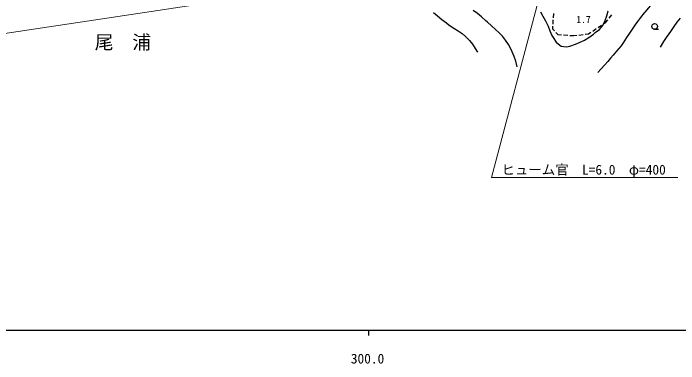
# Model space of a CAD drawing. Units: millimetres, scale not verified. Extents: x 40000 to 680000, y 20000 to 380000.
# Drawn here: x 301805 to 425851, y 198715 to 264086 of the extents above; entities that cross this region are included whole.
import ezdxf
from ezdxf.enums import TextEntityAlignment as Align

# ---------------------------------------------------------------- set-up
doc = ezdxf.new("R2010")
doc.units = ezdxf.units.MM
doc.header["$LTSCALE"] = 1000
for name, color, linetype, lineweight in [('M-BGD', 7, 'Continuous', 25), ('M-STR-HTXT', 7, 'Continuous', 13), ('M-TTL-BAND', 7, 'Continuous', 25)]:
    doc.layers.add(name, color=color, linetype=linetype, lineweight=lineweight)
doc.styles.add('ＭＳ ゴシック', font='')
doc.styles.get('ＭＳ ゴシック').set_extended_font_data('MS Gothic')

msp = doc.modelspace()

# ---------------------------------------------------------------- linework, layer by layer
at = {"layer": 'M-BGD'}
for p, q in [((402482, 264053), (402437, 263254)), ((412879, 263198), (413381, 263821)), ((402415, 262854), (402371, 262056)), ((410812, 261446), (411474, 261894)), ((411805, 262119), (412253, 262422)), ((412253, 262422), (412628, 262887)), ((402349, 261656), (402323, 261178)), ((402323, 261178), (402682, 260804)), ((402959, 260515), (403318, 260141)), ((409040, 260245), (409487, 260548)), ((409818, 260773), (410481, 261221)), ((421359, 261111), (422059, 261111)), ((403318, 260141), (403982, 260090)), ((404381, 260058), (405178, 259996)), ((405577, 259965), (406241, 259913)), ((406241, 259913), (406846, 259985)), ((407243, 260032), (408037, 260126)), ((408435, 260173), (409040, 260245))]:
    msp.add_line(p, q, dxfattribs=at)
for points in [[(426291, 272077), (425653, 271384), (425044, 270700), (424435, 270002), (423798, 269264), (423104, 268463), (422779, 268090), (422063, 267274), (421427, 266551), (420826, 265858), (420215, 265133), (419549, 264313), (419414, 264144), (418750, 263294), (418184, 262544), (417679, 261845), (417197, 261147), (416700, 260400), (416148, 259556), (415504, 258563), (415137, 257997)], [(395730, 254085), (395469, 255169), (395186, 256027), (394824, 256885), (394620, 257329), (394123, 258280), (393586, 259092), (393005, 259803), (392380, 260455), (391706, 261085), (390982, 261735), (390205, 262443), (389925, 262707), (389110, 263435), (388320, 264052), (387545, 264587)], [(400079, 264352), (400539, 263562), (401013, 262663), (401057, 262584), (401493, 261655), (401812, 260803), (402210, 259939), (402451, 259544), (402997, 258717), (403662, 258110), (403969, 257970), (404916, 257821), (405581, 257970), (406599, 258327), (407493, 258693), (408313, 259102), (409111, 259588), (409939, 260185), (410304, 260474), (411091, 261068), (411711, 261791), (411727, 261821), (412161, 262767), (412445, 263642), (412703, 264521)], [(380113, 264216), (380870, 263594), (381674, 262953), (382535, 262287), (383053, 261896), (383919, 261311), (384709, 260835), (385479, 260316), (386127, 259762), (386836, 259031), (387384, 258345), (387917, 257547), (388346, 256860)], [(422476, 257795), (423099, 258796), (423583, 259542), (424085, 260282), (424373, 260702), (425006, 261609), (425597, 262421), (426166, 263169)], [(415137, 257997), (414284, 257022), (413640, 256286), (413113, 255684), (412614, 255113), (412051, 254469), (411333, 253648), (410795, 253033)]]:
    msp.add_lwpolyline(points, dxfattribs=at)
msp.add_circle((421359, 261636), 525, dxfattribs=at)
at = {"layer": 'M-STR-HTXT'}
for p, q in [((230591, 249818), (346830, 267366)), ((399708, 266604), (390976, 233443)), ((390976, 233443), (425681, 233443))]:
    msp.add_line(p, q, dxfattribs=at)
at = {"layer": 'M-TTL-BAND'}
for p, q in [((40000, 205000), (579000, 205000)), ((368000, 205000), (368000, 204000))]:
    msp.add_line(p, q, dxfattribs=at)

# ---------------------------------------------------------------- texts
at = {"layer": 'M-BGD', "style": 'ＭＳ ゴシック'}
for s, height, p in [('1.7', 1320, (406762, 261883)), ('尾\u3000浦', 2566, (316993, 256648))]:
    msp.add_text(s, height=height, dxfattribs=at).set_placement(p, align=Align.BOTTOM_LEFT)
at = {"layer": 'M-STR-HTXT', "style": 'ＭＳ ゴシック'}
msp.add_text('ヒューム官\u3000L=6.0\u3000φ=400', height=1833, dxfattribs=at).set_placement((392825, 233443), align=Align.BOTTOM_LEFT)
at = {"layer": 'M-TTL-BAND', "style": 'ＭＳ ゴシック'}
msp.add_text('300.0', height=1833, dxfattribs=at).set_placement((367844, 198195), align=Align.BOTTOM_CENTER)

doc.saveas('drawing.dxf')
